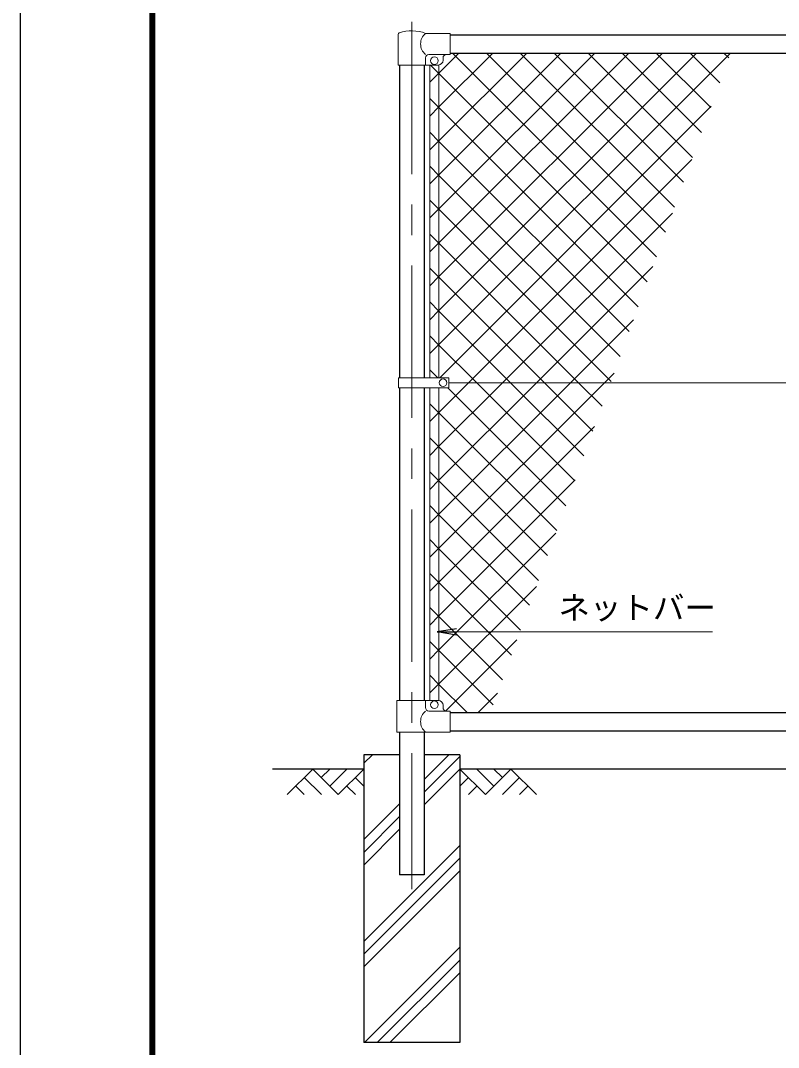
# Model space of a CAD drawing. Units: millimetres, scale not verified. Extents: x -4200 to 4200, y -2970 to 2970.
# Drawn here: x -4200 to -2621, y -1150 to 990 of the extents above; entities that cross this region are included whole.
import ezdxf
from ezdxf.enums import TextEntityAlignment as Align

# ---------------------------------------------------------------- set-up
doc = ezdxf.new("R2010")
doc.units = ezdxf.units.MM
doc.header["$LTSCALE"] = 10
doc.linetypes.add('USER1', pattern=[50.8, 31.75, -6.35, 6.35, -6.35])
for name, color, linetype, lineweight in [('0-1_D-BMK', 2, 'USER1', 13), ('0-2_D-STR1', 1, 'Continuous', 25), ('0-8_D-STR4', 7, 'Continuous', 25), ('0-9_D-BGD', 7, 'Continuous', 25), ('0-A_D-DCR-HCH', 7, 'Continuous', 13), ('0-B_D-STR3', 3, 'Continuous', 13), ('0-C_D-STR2', 7, 'Continuous', 13), ('0-D_D-STR-TXT', 7, 'Continuous', 13), ('0-E_D-TTL', 7, 'Continuous', 25)]:
    doc.layers.add(name, color=color, linetype=linetype, lineweight=lineweight)
doc.layers.add('0-4_0', color=7, linetype='Continuous')
doc.styles.add('ＭＳ ゴシック', font='')
doc.styles.get('ＭＳ ゴシック').set_extended_font_data('MS Gothic')

# ---------------------------------------------------------------- blocks, each defined once
blk = doc.blocks.new('_Open')
at = {"layer": '0-4_0'}
blk.add_line((-10, 1.667), (0, 0), dxfattribs=at)
blk.add_lwpolyline([(-10, -1.667), (0, 0), (-10, 0)], dxfattribs=at)

msp = doc.modelspace()

# ---------------------------------------------------------------- linework, layer by layer
at = {"layer": '0-1_D-BMK'}
msp.add_line((-3384.97, 987.06), (-3384.97, -820), dxfattribs=at)
at = {"layer": '0-2_D-STR1'}
for p, q in [((-3304.97, 960), (-1464.97, 960)), ((-3304.97, 922), (-1464.97, 922)), ((-3410.37, 897), (-3410.37, 245.5)), ((-3359.57, 897), (-3359.57, 245.5)), ((-3410.37, 224.5), (-3410.37, -427)), ((-3359.57, 224.5), (-3359.57, -427)), ((-3304.97, -452), (-1464.97, -452)), ((-3304.97, -490), (-1464.97, -490)), ((-3410.37, -493), (-3410.37, -790)), ((-3359.57, -493), (-3359.57, -790)), ((-3359.57, -790), (-3410.37, -790))]:
    msp.add_line(p, q, dxfattribs=at)
at = {"layer": '0-8_D-STR4'}
for p, q in [((-3484.97, -540), (-3484.97, -1140)), ((-3410.37, -540), (-3484.97, -540)), ((-3284.97, -540), (-3359.57, -540)), ((-3284.97, -540), (-3284.97, -1140)), ((-3284.97, -1140), (-3484.97, -1140))]:
    msp.add_line(p, q, dxfattribs=at)
at = {"layer": '0-9_D-BGD'}
for p, q in [((-3484.97, -570), (-3674.97, -570)), ((-1484.97, -570), (-3284.97, -570))]:
    msp.add_line(p, q, dxfattribs=at)
at = {"layer": '0-A_D-DCR-HCH'}
for p, q in [((-3484.97, -557.92), (-3467.06, -540)), ((-3359.57, -591.62), (-3307.96, -540)), ((-3359.57, -618.13), (-3284.97, -543.53)), ((-3591.4, -570), (-3644.61, -623.21)), ((-3591.4, -570), (-3538.19, -623.21)), ((-3573.66, -587.74), (-3555.92, -570)), ((-3555.92, -605.47), (-3520.45, -570)), ((-3538.19, -623.21), (-3484.97, -570)), ((-3359.57, -644.65), (-3284.97, -570.05)), ((-3231.76, -623.21), (-3284.97, -570)), ((-3214.03, -605.47), (-3249.5, -570)), ((-3178.55, -570), (-3231.76, -623.21)), ((-3196.2, -587.83), (-3214.03, -570)), ((-3178.55, -570), (-3125.34, -623.21)), ((-3609.14, -587.74), (-3573.5, -623.21)), ((-3502.71, -587.74), (-3484.97, -605.39)), ((-3267.24, -587.74), (-3284.97, -605.39)), ((-3160.81, -587.74), (-3196.45, -623.21)), ((-3626.87, -605.47), (-3609.05, -623.21)), ((-3520.45, -605.47), (-3502.63, -623.21)), ((-3249.5, -605.47), (-3267.32, -623.21)), ((-3143.08, -605.47), (-3160.89, -623.21)), ((-3484.97, -717.02), (-3410.37, -642.42)), ((-3484.97, -743.53), (-3410.37, -668.93)), ((-3484.97, -770.05), (-3410.37, -695.45)), ((-3484.97, -929.15), (-3284.97, -729.15)), ((-3484.97, -955.67), (-3284.97, -755.67)), ((-3484.97, -982.18), (-3284.97, -782.18)), ((-3483.69, -1140), (-3284.97, -941.28)), ((-3457.18, -1140), (-3284.97, -967.8)), ((-3430.66, -1140), (-3284.97, -994.31))]:
    msp.add_line(p, q, dxfattribs=at)
at = {"layer": '0-B_D-STR3'}
for p, q in [((-3304.97, 963), (-3356.42, 963)), ((-3304.97, 963), (-3304.97, 919)), ((-3413.52, 897), (-3413.52, 960.69)), ((-3356.42, 897), (-3356.42, 912)), ((-3304.97, 919), (-3349.42, 919)), ((-3319.97, 912), (-3319.97, 907)), ((-3413.52, 897), (-3329.97, 897)), ((-3347.47, 897), (-3347.47, 245.5)), ((-3328.47, 897), (-3328.47, 245.5)), ((-3412.47, 224.5), (-3412.47, 245.5)), ((-3307.98, 224.5), (-3412.47, 224.5)), ((-3347.47, 224.5), (-3347.47, -427)), ((-3328.47, 224.5), (-3328.47, -427.11)), ((-3307.98, 235), (-1467.47, 235)), ((-3415.92, -427), (-3329.97, -427)), ((-3415.92, -493), (-3415.92, -427)), ((-3356.42, -427), (-3356.42, -442)), ((-3304.97, -449), (-3349.42, -449)), ((-3319.97, -437), (-3319.97, -442)), ((-3304.97, -449), (-3304.97, -493)), ((-3304.97, -493), (-3415.92, -493))]:
    msp.add_line(p, q, dxfattribs=at)
msp.add_lwpolyline([(-3307.98, 224.5), (-3307.98, 245.5), (-3412.47, 245.5)], dxfattribs=at)
for centre in [(-3337.97, 906), (-3319.98, 235), (-3337.97, -436)]:
    msp.add_circle(centre, 8, dxfattribs=at)
for centre, radius, start, end in [((-3410.22, 960.69), 3.3, 109.22051, 180), ((-3384.97, 888.27), 80, 69.0916, 109.22051), ((-3338.23, 941), 28.55, 129.59418, 230.40582), ((-3349.42, 912), 7, 90, 180), ((-3329.97, 907), 10, 270, 0), ((-3312.97, 912), 7, 90, 180), ((-3329.97, -437), 10, 0, 90), ((-3338.23, -471), 28.55, 129.59418, 230.40582), ((-3349.42, -442), 7, 180, 270), ((-3312.97, -442), 7, 180, 270)]:
    msp.add_arc(centre, radius, start, end, dxfattribs=at)
at = {"layer": '0-C_D-STR2'}
for p, q in [((-3328.47, 880.36), (-3286.83, 922)), ((-3328.47, 809.65), (-3216.12, 922)), ((-3328.47, 738.94), (-3145.41, 922)), ((-3328.47, 668.23), (-3074.7, 922)), ((-3328.47, 597.52), (-3003.99, 922)), ((-3328.47, 526.81), (-2933.28, 922)), ((-3328.47, 456.1), (-2862.57, 922)), ((-3328.47, 385.38), (-2791.86, 922)), ((-3328.47, 314.67), (-2721.15, 922)), ((-2875.68, 497.14), (-3300.54, 922)), ((-2856.81, 548.98), (-3229.83, 922)), ((-2837.95, 600.83), (-3159.12, 922)), ((-2819.08, 652.67), (-3088.41, 922)), ((-2800.21, 704.51), (-3017.7, 922)), ((-2781.34, 756.35), (-2946.99, 922)), ((-2762.47, 808.19), (-2876.28, 922)), ((-2743.6, 860.04), (-2805.57, 922)), ((-2724.73, 911.88), (-2734.86, 922)), ((-3347.47, 861.36), (-3328.47, 880.36)), ((-3328.47, 808.51), (-3347.47, 827.51)), ((-3347.47, 790.65), (-3328.47, 809.65)), ((-2913.42, 393.46), (-3328.47, 808.51)), ((-3326.94, 245.5), (-2761.46, 810.98)), ((-3328.47, 737.8), (-3347.47, 756.8)), ((-3347.47, 719.94), (-3328.47, 738.94)), ((-2932.29, 341.62), (-3328.47, 737.8)), ((-3328.47, 667.09), (-3347.47, 686.09)), ((-3266.73, 235), (-2801.92, 699.81)), ((-3347.47, 649.23), (-3328.47, 668.23)), ((-2951.16, 289.78), (-3328.47, 667.09)), ((-3328.47, 596.38), (-3347.47, 615.38)), ((-3347.47, 578.52), (-3328.47, 597.52)), ((-2970.03, 237.93), (-3328.47, 596.38)), ((-3196.02, 235), (-2842.38, 588.63)), ((-3328.47, 525.67), (-3347.47, 544.67)), ((-3347.47, 507.81), (-3328.47, 526.81)), ((-3037.8, 235), (-3328.47, 525.67)), ((-3328.47, 454.96), (-3347.47, 473.96)), ((-3125.31, 235), (-2882.85, 477.46)), ((-3347.47, 437.1), (-3328.47, 456.1)), ((-3108.51, 235), (-3328.47, 454.96)), ((-3328.47, 384.25), (-3347.47, 403.25)), ((-3347.47, 366.38), (-3328.47, 385.38)), ((-3179.23, 235), (-3328.47, 384.25)), ((-3054.6, 235), (-2923.31, 366.28)), ((-3328.47, 313.54), (-3347.47, 332.54)), ((-3347.47, 295.67), (-3328.47, 314.67)), ((-3249.94, 235), (-3328.47, 313.54)), ((-3331.15, 245.5), (-3347.47, 261.83)), ((-2983.88, 235), (-2963.78, 255.11)), ((-3328.47, 173.25), (-3266.73, 235)), ((-3328.47, 102.54), (-3196.02, 235)), ((-3328.47, 31.83), (-3125.31, 235)), ((-3328.47, -38.88), (-3054.6, 235)), ((-3328.47, -109.59), (-2983.88, 235)), ((-3064.37, -21.27), (-3310.15, 224.5)), ((-3045.5, 30.57), (-3249.94, 235)), ((-3026.63, 82.41), (-3179.23, 235)), ((-3007.77, 134.25), (-3108.51, 235)), ((-2988.9, 186.09), (-3037.8, 235)), ((-3328.47, 172.12), (-3347.47, 191.12)), ((-3347.47, 154.25), (-3328.47, 173.25)), ((-3083.24, -73.12), (-3328.47, 172.12)), ((-3328.47, -180.3), (-3004.24, 143.93)), ((-3328.47, 101.41), (-3347.47, 120.41)), ((-3347.47, 83.54), (-3328.47, 102.54)), ((-3102.11, -124.96), (-3328.47, 101.41)), ((-3328.47, 30.7), (-3347.47, 49.7)), ((-3347.47, 12.83), (-3328.47, 31.83)), ((-3328.47, -251.01), (-3044.71, 32.76)), ((-3120.98, -176.8), (-3328.47, 30.7)), ((-3328.47, -40.02), (-3347.47, -21.02)), ((-3347.47, -57.88), (-3328.47, -38.88)), ((-3139.85, -228.64), (-3328.47, -40.02)), ((-3328.47, -321.72), (-3085.17, -78.42)), ((-3328.47, -110.73), (-3347.47, -91.73)), ((-3347.47, -128.59), (-3328.47, -109.59)), ((-3158.72, -280.48), (-3328.47, -110.73)), ((-3328.47, -181.44), (-3347.47, -162.44)), ((-3347.47, -199.3), (-3328.47, -180.3)), ((-3177.59, -332.33), (-3328.47, -181.44)), ((-3328.47, -392.43), (-3125.64, -189.59)), ((-3328.47, -252.15), (-3347.47, -233.15)), ((-3347.47, -270.01), (-3328.47, -251.01)), ((-3196.45, -384.17), (-3328.47, -252.15)), ((-3328.47, -322.86), (-3347.47, -303.86)), ((-3314.22, -448.89), (-3166.1, -300.77)), ((-3347.47, -340.72), (-3328.47, -321.72)), ((-3215.32, -436.01), (-3328.47, -322.86)), ((-3347.47, -411.43), (-3328.47, -392.43)), ((-3246.62, -452), (-3206.56, -411.94))]:
    msp.add_line(p, q, dxfattribs=at)
for points in [[(-2894.55, 445.3), (-3328.47, 879.22), (-3346.25, 897)], [(-3270.04, -452), (-3328.47, -393.57), (-3347.47, -374.57)]]:
    msp.add_lwpolyline(points, dxfattribs=at)
at = {"layer": '0-D_D-STR-TXT'}
msp.add_line((-2759.1, -284.09), (-3330.22, -284.09), dxfattribs=at)
at = {"layer": '0-E_D-TTL', "color": 2}
msp.add_lwpolyline([(-4200, 2970), (4200, 2970), (4200, -2970), (-4200, -2970)], close=True, dxfattribs=at)
at = {"layer": '0-E_D-TTL'}
for points in [[(-3930, 2750), (3930, 2750), (3930, -2750), (-3930, -2750)], [(-3927.5, 2747.5), (3927.5, 2747.5), (3927.5, -2747.5), (-3927.5, -2747.5)], [(-3925, 2745), (3925, 2745), (3925, -2745), (-3925, -2745)], [(-3922.5, 2742.5), (3922.5, 2742.5), (3922.5, -2742.5), (-3922.5, -2742.5)], [(-3920, 2740), (3920, 2740), (3920, -2740), (-3920, -2740)]]:
    msp.add_lwpolyline(points, close=True, dxfattribs=at)

# ---------------------------------------------------------------- block references
at = {"layer": '0-D_D-STR-TXT', "xscale": 4, "yscale": 4, "rotation": 180}
msp.add_blockref('_Open', (-3332.22, -284.09), dxfattribs=at)

# ---------------------------------------------------------------- texts
at = {"layer": '0-D_D-STR-TXT', "style": 'ＭＳ ゴシック'}
msp.add_text('ネットバー', height=48.09, dxfattribs=at).set_placement((-3079.66, -272.14), align=Align.BOTTOM_LEFT)

doc.saveas('drawing.dxf')
